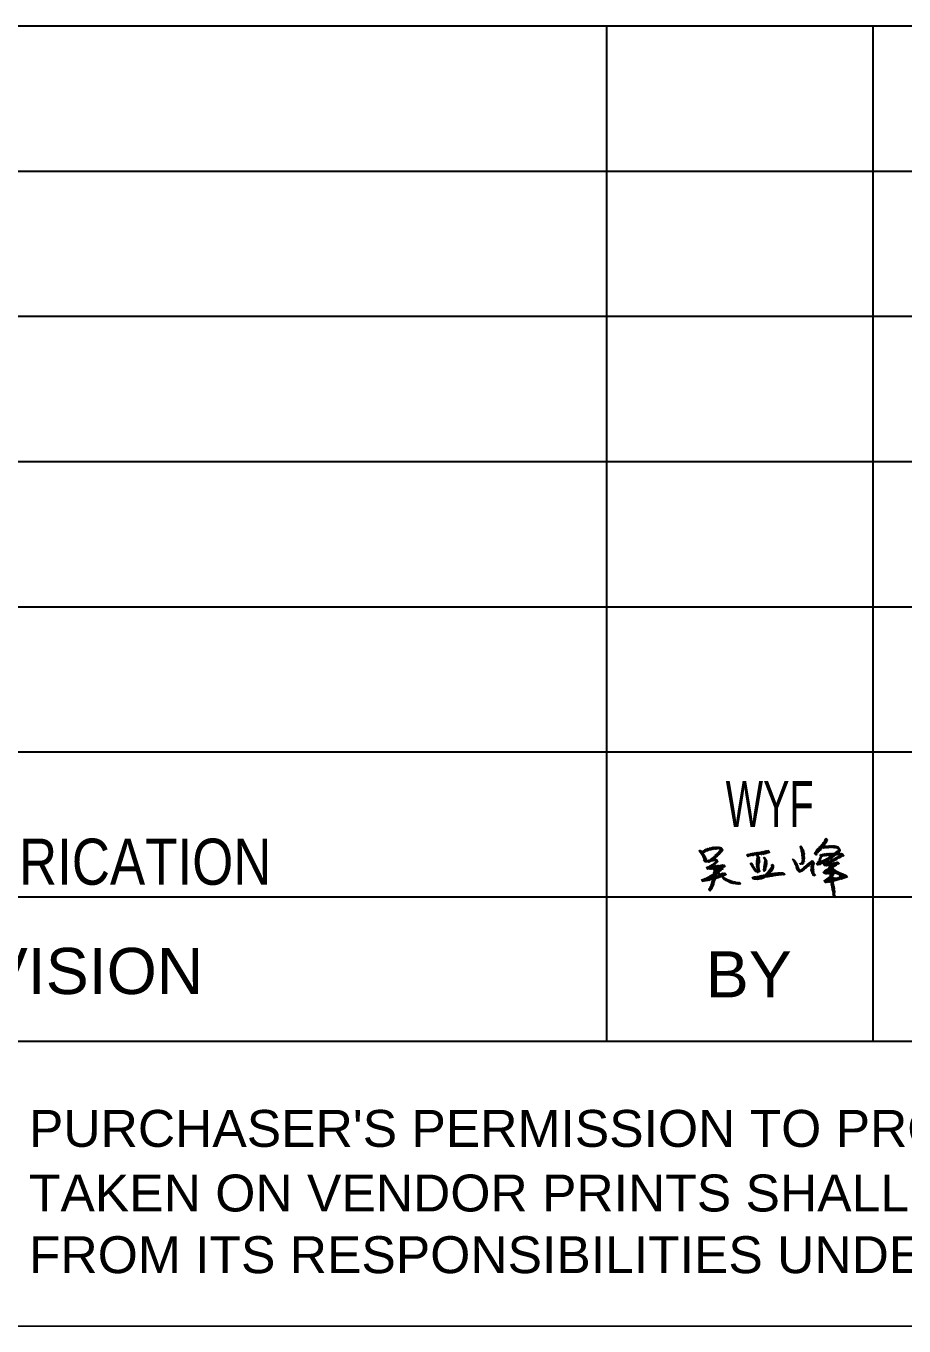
# Model space of a CAD drawing. Header units: millimetres. Extents: x -541 to 54, y -143 to 278.
# Drawn here: x -8.67 to 16.76, y 24.52 to 62.18 of the extents above; entities that cross this region are included whole.
import ezdxf

# ---------------------------------------------------------------- set-up
doc = ezdxf.new("R2010")
doc.units = ezdxf.units.MM
doc.styles.add('Arial', font='ARIAL.TTF', dxfattribs={"height": 0.2})
doc.styles.add('Arial Narrow', font='ARIALN.TTF', dxfattribs={"height": 0.2})

# ---------------------------------------------------------------- blocks, each defined once
blk = doc.blocks.new('Unknown-234527772-4032')
at = {"color": 7, "linetype": 'Continuous'}
for p, q in [((-40.193, 62.185), (38.989, 62.185)), ((8.151, 32.748), (8.151, 62.185)), ((15.86, 32.748), (15.86, 62.185)), ((-40.193, 57.98), (38.989, 57.98)), ((-40.193, 53.774), (38.989, 53.774)), ((-40.193, 49.569), (38.989, 49.569)), ((-40.193, 45.363), (38.989, 45.363)), ((-40.193, 41.157), (38.989, 41.157)), ((-40.193, 36.953), (38.989, 36.953)), ((-40.193, 32.771), (38.965, 32.771)), ((-40.193, 24.525), (38.989, 24.524))]:
    blk.add_line(p, q, dxfattribs=at)
at = {"color": 7, "linetype": 'Continuous', "style": 'Arial'}
for s, height, p in [('REVISION', 1.3371, (-12.459, 34.141)), ('BY', 1.3371, (11.016, 34.044)), ("PURCHASER'S PERMISSION TO PROCEED OR REVIEW", 1.06969, (-8.587, 29.714)), ('TAKEN ON VENDOR PRINTS SHALL NOT RELIEVE VENDOR', 1.06969, (-8.587, 27.842)), ('FROM ITS RESPONSIBILITIES UNDER PURCHASE ORDER.', 1.06969, (-8.587, 26.055))]:
    blk.add_text(s, height=height, dxfattribs=at).set_placement(p)
blk = doc.blocks.new('Unknown-234527772-4034')
at = {"color": 3, "linetype": 'Continuous'}
for p, q in [((13.752, 38.395), (13.793, 38.426)), ((13.752, 38.384), (13.8, 38.42)), ((13.753, 38.408), (13.771, 38.421)), ((13.753, 38.374), (13.811, 38.417)), ((13.774, 38.424), (13.777, 38.426)), ((14.179, 38.224), (14.438, 38.417)), ((14.195, 38.247), (14.434, 38.425)), ((14.202, 38.264), (14.454, 38.451)), ((14.217, 38.286), (14.47, 38.475)), ((14.238, 38.314), (14.486, 38.498)), ((14.284, 38.359), (14.497, 38.518)), ((14.299, 38.382), (14.509, 38.538)), ((14.332, 38.418), (14.353, 38.433)), ((14.356, 38.436), (14.536, 38.569)), ((14.366, 38.454), (14.535, 38.58)), ((14.393, 38.372), (14.451, 38.415)), ((14.402, 38.492), (14.536, 38.593)), ((14.405, 38.37), (14.47, 38.418)), ((14.408, 38.509), (14.547, 38.612)), ((14.419, 38.368), (14.489, 38.421)), ((14.435, 38.369), (14.507, 38.423)), ((14.438, 38.542), (14.444, 38.547)), ((14.451, 38.563), (14.543, 38.632)), ((14.453, 38.553), (14.548, 38.624)), ((14.458, 38.58), (14.54, 38.641)), ((14.463, 38.378), (14.524, 38.424)), ((14.465, 38.597), (14.532, 38.646)), ((14.465, 38.608), (14.515, 38.645)), ((14.478, 38.378), (14.539, 38.424)), ((14.493, 38.378), (14.555, 38.424)), ((14.495, 38.505), (14.498, 38.507)), ((14.499, 38.644), (14.501, 38.646)), ((14.512, 38.54), (14.52, 38.546)), ((14.512, 38.381), (14.57, 38.425)), ((14.525, 38.379), (14.593, 38.43)), ((14.538, 38.378), (14.609, 38.431)), ((14.552, 38.377), (14.624, 38.43)), ((14.569, 38.378), (14.639, 38.43)), ((14.59, 38.382), (14.656, 38.431)), ((14.605, 38.382), (14.673, 38.433)), ((14.62, 38.382), (14.687, 38.432)), ((14.635, 38.382), (14.702, 38.431)), ((14.651, 38.382), (14.717, 38.431)), ((14.668, 38.384), (14.732, 38.431)), ((14.682, 38.383), (14.748, 38.431)), ((14.696, 38.382), (14.763, 38.431)), ((14.71, 38.381), (14.778, 38.431)), ((14.725, 38.38), (14.789, 38.428)), ((14.741, 38.381), (14.8, 38.425)), ((14.757, 38.381), (14.814, 38.424)), ((14.772, 38.381), (14.825, 38.42)), ((14.783, 38.378), (14.832, 38.415)), ((10.823, 38.275), (10.864, 38.305)), ((10.823, 38.286), (10.845, 38.302)), ((10.828, 38.267), (10.877, 38.303)), ((10.834, 38.26), (10.885, 38.298)), ((10.84, 38.253), (10.893, 38.292)), ((10.847, 38.247), (10.901, 38.287)), ((10.857, 38.243), (10.909, 38.281)), ((10.864, 38.226), (10.942, 38.284)), ((10.866, 38.215), (11.026, 38.335)), ((10.866, 38.238), (10.917, 38.276)), ((10.869, 38.206), (11.065, 38.352)), ((10.873, 38.198), (11.083, 38.354)), ((10.878, 38.19), (11.097, 38.354)), ((10.884, 38.183), (11.132, 38.368)), ((10.891, 38.177), (10.954, 38.224)), ((10.898, 38.171), (10.961, 38.218)), ((10.899, 38.16), (10.967, 38.211)), ((10.909, 38.156), (10.97, 38.202)), ((10.91, 38.146), (10.972, 38.192)), ((10.914, 38.137), (10.976, 38.184)), ((10.919, 38.13), (10.985, 38.179)), ((10.923, 38.122), (10.987, 38.169)), ((10.927, 38.113), (10.99, 38.16)), ((10.931, 38.105), (10.996, 38.153)), ((10.935, 38.096), (11.001, 38.145)), ((10.939, 38.088), (11.008, 38.139)), ((10.94, 38.077), (11.014, 38.132)), ((10.945, 38.069), (11.017, 38.123)), ((10.946, 38.287), (10.958, 38.295)), ((10.953, 38.064), (11.015, 38.11)), ((10.955, 38.054), (11.021, 38.103)), ((10.955, 37.997), (11.046, 38.065)), ((10.957, 38.044), (11.028, 38.097)), ((10.96, 37.989), (11.044, 38.052)), ((10.961, 38.036), (11.034, 38.09)), ((10.961, 38.013), (11.044, 38.075)), ((10.965, 38.027), (11.04, 38.083)), ((10.968, 37.984), (11.048, 38.043)), ((10.976, 37.979), (11.054, 38.037)), ((11.011, 38.266), (11.156, 38.375)), ((11.034, 38.341), (11.037, 38.343)), ((11.047, 38.282), (11.178, 38.379)), ((11.078, 37.963), (11.462, 38.25)), ((11.081, 38.296), (11.198, 38.383)), ((11.087, 37.959), (11.443, 38.224)), ((11.101, 37.958), (11.386, 38.17)), ((11.109, 38.305), (11.218, 38.387)), ((11.128, 37.967), (11.362, 38.141)), ((11.13, 38.309), (11.242, 38.393)), ((11.158, 37.978), (11.267, 38.059)), ((11.16, 38.32), (11.259, 38.394)), ((11.163, 38.038), (11.49, 38.282)), ((11.186, 38.328), (11.274, 38.395)), ((11.194, 37.993), (11.271, 38.051)), ((11.203, 38.33), (11.291, 38.395)), ((11.217, 38.329), (11.308, 38.396)), ((11.225, 38.005), (11.287, 38.051)), ((11.241, 38.005), (11.302, 38.051)), ((11.247, 38.34), (11.324, 38.397)), ((11.256, 38.005), (11.317, 38.05)), ((11.257, 38.12), (11.513, 38.31)), ((11.266, 38.343), (11.341, 38.398)), ((11.271, 38.005), (11.327, 38.046)), ((11.281, 38.342), (11.357, 38.399)), ((11.286, 38.005), (11.337, 38.043)), ((11.289, 38.155), (11.516, 38.324)), ((11.295, 38.341), (11.371, 38.398)), ((11.302, 38.005), (11.347, 38.038)), ((11.304, 38.337), (11.385, 38.397)), ((11.319, 38.189), (11.328, 38.196)), ((11.328, 38.343), (11.399, 38.396)), ((11.343, 38.343), (11.414, 38.396)), ((11.355, 38.216), (11.516, 38.335)), ((11.358, 38.343), (11.426, 38.393)), ((11.377, 38.346), (11.436, 38.39)), ((11.386, 38.17), (11.411, 38.189)), ((11.391, 38.344), (11.447, 38.387)), ((11.395, 38.256), (11.515, 38.346)), ((11.404, 38.343), (11.459, 38.384)), ((11.417, 38.341), (11.472, 38.382)), ((11.419, 38.286), (11.422, 38.288)), ((11.429, 38.339), (11.484, 38.38)), ((11.433, 38.296), (11.511, 38.354)), ((11.442, 38.337), (11.492, 38.374)), ((11.448, 38.33), (11.495, 38.365)), ((11.448, 38.319), (11.506, 38.362)), ((11.496, 38.286), (11.498, 38.288)), ((12.204, 38.153), (12.252, 38.189)), ((12.204, 38.165), (12.205, 38.166)), ((12.208, 38.144), (12.272, 38.193)), ((12.214, 38.138), (12.292, 38.196)), ((12.217, 38.175), (12.232, 38.185)), ((12.219, 38.13), (12.317, 38.203)), ((12.231, 38.128), (12.338, 38.208)), ((12.257, 38.136), (12.267, 38.143)), ((12.271, 38.146), (12.36, 38.212)), ((12.29, 38.149), (12.382, 38.218)), ((12.313, 38.155), (12.4, 38.219)), ((12.33, 38.156), (12.415, 38.22)), ((12.346, 38.156), (12.441, 38.227)), ((12.361, 38.156), (12.461, 38.231)), ((12.376, 38.156), (12.478, 38.232)), ((12.393, 38.158), (12.501, 38.238)), ((12.424, 38.169), (12.525, 38.244)), ((12.444, 38.172), (12.54, 38.244)), ((12.456, 38.17), (12.556, 38.244)), ((12.467, 38.167), (12.573, 38.246)), ((12.472, 38.159), (12.597, 38.253)), ((12.477, 38.152), (12.613, 38.253)), ((12.482, 38.144), (12.637, 38.259)), ((12.487, 38.136), (12.659, 38.265)), ((12.49, 37.991), (12.583, 38.06)), ((12.49, 37.979), (12.583, 38.049)), ((12.49, 37.968), (12.584, 38.038)), ((12.491, 38.128), (12.54, 38.165)), ((12.493, 38.004), (12.576, 38.066)), ((12.495, 38.017), (12.576, 38.078)), ((12.496, 38.12), (12.543, 38.155)), ((12.497, 38.03), (12.581, 38.092)), ((12.499, 38.043), (12.582, 38.105)), ((12.5, 38.112), (12.549, 38.149)), ((12.5, 38.055), (12.58, 38.114)), ((12.503, 38.103), (12.556, 38.142)), ((12.506, 38.094), (12.561, 38.135)), ((12.506, 38.07), (12.572, 38.12)), ((12.507, 38.083), (12.565, 38.126)), ((12.577, 38.192), (12.684, 38.272)), ((12.596, 38.195), (12.702, 38.274)), ((12.612, 38.195), (12.706, 38.265)), ((12.614, 38.185), (12.633, 38.199)), ((12.621, 38.179), (12.629, 38.185)), ((12.636, 38.202), (12.738, 38.278)), ((12.652, 38.202), (12.764, 38.286)), ((12.656, 38.194), (12.781, 38.287)), ((12.664, 38.189), (12.796, 38.287)), ((12.678, 38.188), (12.818, 38.292)), ((12.685, 38.079), (12.716, 38.102)), ((12.69, 38.071), (12.73, 38.101)), ((12.695, 38.064), (12.739, 38.097)), ((12.696, 38.189), (12.839, 38.296)), ((12.699, 38.055), (12.746, 38.09)), ((12.706, 38.049), (12.752, 38.083)), ((12.712, 38.042), (12.755, 38.074)), ((12.716, 38.034), (12.761, 38.067)), ((12.721, 38.026), (12.767, 38.06)), ((12.724, 38.017), (12.774, 38.054)), ((12.726, 38.007), (12.78, 38.047)), ((12.728, 37.997), (12.785, 38.039)), ((12.732, 38.205), (12.851, 38.294)), ((12.751, 38.208), (12.861, 38.289)), ((12.78, 38.218), (12.786, 38.222)), ((12.793, 38.227), (12.868, 38.284)), ((12.811, 38.229), (12.873, 38.275)), ((12.836, 38.237), (12.868, 38.261)), ((13.528, 38.035), (13.547, 38.049)), ((13.531, 38.026), (13.557, 38.045)), ((13.533, 38.016), (13.567, 38.041)), ((13.538, 38.008), (13.576, 38.037)), ((13.76, 38.367), (13.814, 38.407)), ((13.76, 38.356), (13.816, 38.397)), ((13.76, 38.345), (13.818, 38.388)), ((13.76, 38.333), (13.822, 38.379)), ((13.767, 38.327), (13.826, 38.371)), ((13.769, 38.317), (13.831, 38.363)), ((13.775, 38.31), (13.836, 38.355)), ((13.777, 38.3), (13.842, 38.349)), ((13.778, 38.29), (13.847, 38.341)), ((13.78, 38.28), (13.853, 38.334)), ((13.781, 38.269), (13.855, 38.324)), ((13.783, 38.259), (13.856, 38.314)), ((13.784, 38.249), (13.862, 38.307)), ((13.786, 38.239), (13.867, 38.299)), ((13.786, 38.227), (13.869, 38.289)), ((13.788, 38.217), (13.869, 38.278)), ((13.793, 38.209), (13.869, 38.266)), ((13.798, 38.202), (13.871, 38.256)), ((13.798, 38.191), (13.876, 38.248)), ((13.798, 38.179), (13.88, 38.24)), ((13.798, 38.168), (13.884, 38.232)), ((13.798, 38.156), (13.884, 38.221)), ((13.798, 38.145), (13.881, 38.207)), ((13.798, 38.134), (13.876, 38.192)), ((13.802, 38.125), (13.877, 38.181)), ((13.804, 38.093), (13.88, 38.149)), ((13.805, 38.104), (13.878, 38.159)), ((13.805, 38.082), (13.881, 38.139)), ((13.807, 38.117), (13.877, 38.17)), ((13.807, 38.072), (13.883, 38.129)), ((13.809, 38.062), (13.89, 38.122)), ((13.811, 38.052), (13.887, 38.109)), ((13.813, 38.042), (13.883, 38.095)), ((13.813, 37.997), (13.877, 38.044)), ((13.814, 38.031), (13.888, 38.087)), ((13.814, 38.021), (13.888, 38.075)), ((13.814, 38.009), (13.878, 38.057)), ((14.17, 38.206), (14.378, 38.361)), ((14.17, 38.194), (14.355, 38.332)), ((14.174, 38.186), (14.309, 38.286)), ((14.181, 38.18), (14.283, 38.256)), ((14.188, 38.174), (14.245, 38.216)), ((14.202, 38.173), (14.243, 38.203)), ((14.222, 38.176), (14.237, 38.188)), ((14.243, 38.192), (14.246, 38.194)), ((14.258, 38.226), (14.26, 38.227)), ((14.304, 38.021), (14.35, 38.055)), ((14.305, 38.01), (14.345, 38.04)), ((14.312, 38.289), (14.323, 38.297)), ((14.312, 38.05), (14.358, 38.084)), ((14.312, 38.038), (14.354, 38.069)), ((14.316, 38.064), (14.369, 38.104)), ((14.329, 38.142), (14.386, 38.185)), ((14.329, 38.154), (14.365, 38.18)), ((14.331, 38.086), (14.486, 38.202)), ((14.331, 37.916), (14.53, 38.064)), ((14.332, 38.133), (14.406, 38.188)), ((14.334, 38.123), (14.425, 38.191)), ((14.335, 37.907), (14.631, 38.128)), ((14.338, 38.115), (14.445, 38.194)), ((14.34, 38.105), (14.466, 38.198)), ((14.363, 38.087), (14.365, 38.089)), ((14.369, 37.921), (14.921, 38.333)), ((14.396, 37.93), (14.921, 38.321)), ((14.424, 38.144), (14.505, 38.205)), ((14.429, 37.943), (14.92, 38.309)), ((14.446, 38.149), (14.522, 38.207)), ((14.46, 38.148), (14.545, 38.212)), ((14.469, 38.03), (14.481, 38.039)), ((14.473, 37.862), (14.724, 38.049)), ((14.475, 38.148), (14.557, 38.21)), ((14.484, 37.859), (14.745, 38.054)), ((14.492, 38.15), (14.567, 38.206)), ((14.494, 37.98), (14.906, 38.287)), ((14.496, 37.857), (14.844, 38.115)), ((14.503, 37.976), (14.894, 38.267)), ((14.512, 37.857), (14.896, 38.143)), ((14.517, 38.157), (14.593, 38.214)), ((14.53, 38.155), (14.612, 38.216)), ((14.547, 38.156), (14.626, 38.216)), ((14.563, 38.157), (14.64, 38.214)), ((14.58, 38.158), (14.65, 38.21)), ((14.597, 38.159), (14.673, 38.216)), ((14.605, 38.04), (14.612, 38.045)), ((14.613, 38.16), (14.688, 38.216)), ((14.624, 38.054), (14.674, 38.091)), ((14.63, 38.161), (14.704, 38.216)), ((14.639, 38.134), (14.648, 38.14)), ((14.646, 38.162), (14.719, 38.216)), ((14.665, 38.017), (14.695, 38.039)), ((14.668, 38.167), (14.742, 38.222)), ((14.673, 38.159), (14.776, 38.236)), ((14.674, 38.092), (14.865, 38.234)), ((14.702, 37.987), (14.991, 38.203)), ((14.715, 38.111), (14.717, 38.112)), ((14.735, 38), (15.001, 38.199)), ((14.752, 38.059), (14.793, 38.089)), ((14.788, 38.245), (14.83, 38.276)), ((14.795, 38.375), (14.842, 38.411)), ((14.795, 38.17), (14.871, 38.227)), ((14.805, 38.371), (14.853, 38.407)), ((14.808, 38.044), (14.82, 38.052)), ((14.81, 38.17), (14.881, 38.223)), ((14.814, 38.367), (14.861, 38.402)), ((14.822, 38.054), (15.007, 38.192)), ((14.823, 38.362), (14.877, 38.402)), ((14.826, 38.17), (14.894, 38.221)), ((14.831, 38.357), (14.882, 38.395)), ((14.839, 38.351), (14.884, 38.385)), ((14.841, 38.17), (14.907, 38.22)), ((14.847, 38.346), (14.892, 38.38)), ((14.851, 38.292), (14.92, 38.343)), ((14.852, 38.338), (14.899, 38.373)), ((14.856, 38.329), (14.904, 38.366)), ((14.856, 38.17), (14.92, 38.218)), ((14.856, 38.068), (14.861, 38.072)), ((14.858, 38.32), (14.911, 38.359)), ((14.858, 38.308), (14.916, 38.352)), ((14.867, 38.167), (14.933, 38.216)), ((14.868, 38.077), (15.012, 38.184)), ((14.879, 38.164), (14.946, 38.215)), ((14.897, 38.167), (14.957, 38.211)), ((14.909, 38.096), (15.019, 38.178)), ((14.911, 38.154), (14.915, 38.157)), ((14.912, 38.166), (14.968, 38.208)), ((14.917, 38.159), (14.98, 38.206)), ((14.977, 38.135), (15.028, 38.173)), ((14.993, 38.135), (15.028, 38.162)), ((10.984, 37.973), (11.06, 38.029)), ((10.997, 37.971), (11.059, 38.018)), ((11.01, 37.97), (11.057, 38.004)), ((11.026, 37.97), (11.059, 37.995)), ((11.035, 37.795), (11.069, 37.82)), ((11.035, 37.783), (11.073, 37.812)), ((11.04, 37.776), (11.074, 37.801)), ((11.047, 37.769), (11.075, 37.79)), ((11.05, 37.977), (11.06, 37.984)), ((11.055, 37.764), (11.075, 37.779)), ((11.059, 37.995), (11.062, 37.997)), ((11.06, 37.984), (11.104, 38.017)), ((11.062, 37.974), (11.126, 38.022)), ((11.069, 37.763), (11.076, 37.768)), ((11.07, 37.968), (11.151, 38.029)), ((11.073, 37.812), (11.099, 37.831)), ((11.074, 37.801), (11.144, 37.853)), ((11.075, 37.779), (11.38, 38.006)), ((11.075, 37.79), (11.198, 37.882)), ((11.076, 37.768), (11.38, 37.994)), ((11.089, 37.767), (11.348, 37.959)), ((11.096, 37.499), (11.585, 37.863)), ((11.097, 37.488), (11.521, 37.804)), ((11.098, 37.477), (11.523, 37.794)), ((11.099, 37.466), (11.502, 37.767)), ((11.099, 37.455), (11.464, 37.727)), ((11.104, 37.766), (11.31, 37.92)), ((11.116, 37.764), (11.195, 37.823)), ((11.128, 37.762), (11.197, 37.813)), ((11.141, 37.76), (11.22, 37.819)), ((11.154, 37.758), (11.244, 37.825)), ((11.167, 37.756), (11.272, 37.835)), ((11.18, 37.754), (11.305, 37.848)), ((11.197, 37.756), (11.328, 37.853)), ((11.22, 37.762), (11.343, 37.854)), ((11.243, 37.642), (11.559, 37.878)), ((11.243, 37.63), (11.571, 37.875)), ((11.244, 37.859), (11.263, 37.874)), ((11.244, 37.62), (11.579, 37.87)), ((11.246, 37.656), (11.543, 37.877)), ((11.249, 37.772), (11.367, 37.86)), ((11.252, 37.672), (11.53, 37.879)), ((11.254, 37.924), (11.264, 37.931)), ((11.254, 37.696), (11.507, 37.884)), ((11.256, 37.686), (11.519, 37.882)), ((11.261, 37.712), (11.484, 37.878)), ((11.261, 37.724), (11.462, 37.874)), ((11.263, 37.737), (11.44, 37.868)), ((11.266, 37.75), (11.418, 37.864)), ((11.268, 37.877), (11.274, 37.882)), ((11.271, 37.936), (11.287, 37.948)), ((11.279, 37.885), (11.293, 37.896)), ((11.279, 37.783), (11.388, 37.864)), ((11.287, 37.777), (11.403, 37.864)), ((11.291, 37.951), (11.374, 38.013)), ((11.307, 37.975), (11.369, 38.021)), ((11.316, 38.004), (11.357, 38.035)), ((11.322, 37.997), (11.363, 38.028)), ((11.343, 37.945), (11.344, 37.945)), ((11.36, 37.638), (11.41, 37.675)), ((11.502, 37.767), (11.52, 37.78)), ((11.536, 37.815), (11.579, 37.847)), ((11.585, 37.852), (11.59, 37.855)), ((12.308, 37.912), (12.339, 37.935)), ((12.308, 37.901), (12.353, 37.934)), ((12.311, 37.891), (12.365, 37.932)), ((12.316, 37.884), (12.374, 37.927)), ((12.321, 37.876), (12.383, 37.922)), ((12.322, 37.934), (12.323, 37.934)), ((12.326, 37.868), (12.386, 37.913)), ((12.33, 37.86), (12.387, 37.902)), ((12.334, 37.851), (12.387, 37.891)), ((12.338, 37.843), (12.392, 37.883)), ((12.343, 37.835), (12.394, 37.874)), ((12.348, 37.827), (12.402, 37.868)), ((12.353, 37.82), (12.409, 37.862)), ((12.358, 37.812), (12.415, 37.855)), ((12.362, 37.804), (12.421, 37.848)), ((12.369, 37.797), (12.424, 37.839)), ((12.376, 37.791), (12.425, 37.828)), ((12.384, 37.786), (12.432, 37.822)), ((12.387, 37.777), (12.438, 37.815)), ((12.389, 37.767), (12.444, 37.808)), ((12.393, 37.759), (12.45, 37.801)), ((12.398, 37.751), (12.455, 37.793)), ((12.403, 37.744), (12.458, 37.785)), ((12.409, 37.736), (12.462, 37.776)), ((12.414, 37.729), (12.466, 37.767)), ((12.419, 37.721), (12.47, 37.759)), ((12.425, 37.714), (12.473, 37.75)), ((12.43, 37.707), (12.476, 37.741)), ((12.439, 37.702), (12.478, 37.731)), ((12.443, 37.693), (12.481, 37.722)), ((12.45, 37.687), (12.489, 37.716)), ((12.46, 37.684), (12.496, 37.71)), ((12.473, 37.681), (12.569, 37.753)), ((12.481, 37.904), (12.583, 37.98)), ((12.482, 37.916), (12.583, 37.991)), ((12.483, 37.677), (12.571, 37.743)), ((12.485, 37.896), (12.583, 37.968)), ((12.488, 37.932), (12.591, 38.009)), ((12.488, 37.886), (12.583, 37.957)), ((12.488, 37.853), (12.567, 37.911)), ((12.488, 37.83), (12.565, 37.887)), ((12.489, 37.956), (12.584, 38.027)), ((12.489, 37.944), (12.585, 38.016)), ((12.489, 37.819), (12.567, 37.877)), ((12.49, 37.876), (12.573, 37.938)), ((12.49, 37.865), (12.571, 37.926)), ((12.491, 37.673), (12.574, 37.734)), ((12.493, 37.811), (12.572, 37.869)), ((12.494, 37.845), (12.564, 37.897)), ((12.495, 37.801), (12.564, 37.852)), ((12.497, 37.791), (12.564, 37.84)), ((12.502, 37.783), (12.564, 37.829)), ((12.502, 37.772), (12.568, 37.821)), ((12.502, 37.76), (12.567, 37.808)), ((12.502, 37.749), (12.568, 37.798)), ((12.502, 37.669), (12.579, 37.726)), ((12.505, 37.74), (12.57, 37.788)), ((12.509, 37.72), (12.568, 37.764)), ((12.509, 37.663), (12.52, 37.671)), ((12.51, 37.732), (12.574, 37.78)), ((12.52, 37.671), (12.59, 37.723)), ((12.546, 37.679), (12.598, 37.718)), ((12.562, 37.68), (12.586, 37.697)), ((12.597, 37.478), (12.95, 37.741)), ((12.604, 37.479), (12.944, 37.732)), ((12.611, 37.479), (12.936, 37.721)), ((12.618, 37.48), (12.927, 37.71)), ((12.626, 37.481), (12.918, 37.699)), ((12.633, 37.482), (12.902, 37.683)), ((12.652, 37.492), (12.903, 37.679)), ((12.659, 37.493), (12.891, 37.665)), ((12.683, 37.725), (12.767, 37.786)), ((12.686, 37.738), (12.767, 37.798)), ((12.686, 37.715), (12.767, 37.775)), ((12.693, 37.709), (12.694, 37.71)), ((12.694, 37.71), (12.758, 37.757)), ((12.695, 37.79), (12.785, 37.857)), ((12.699, 37.782), (12.783, 37.844)), ((12.7, 37.76), (12.77, 37.812)), ((12.701, 37.829), (12.788, 37.893)), ((12.701, 37.817), (12.788, 37.882)), ((12.701, 37.806), (12.787, 37.87)), ((12.702, 37.772), (12.78, 37.831)), ((12.702, 37.704), (12.705, 37.707)), ((12.703, 37.842), (12.795, 37.911)), ((12.705, 37.855), (12.795, 37.922)), ((12.705, 37.707), (12.714, 37.714)), ((12.707, 37.867), (12.795, 37.933)), ((12.709, 37.88), (12.795, 37.945)), ((12.711, 37.893), (12.795, 37.956)), ((12.713, 37.906), (12.795, 37.967)), ((12.714, 37.714), (12.752, 37.741)), ((12.715, 37.919), (12.716, 37.92)), ((12.72, 37.957), (12.795, 38.013)), ((12.72, 37.945), (12.795, 38.002)), ((12.72, 37.934), (12.795, 37.99)), ((12.72, 37.922), (12.795, 37.979)), ((12.724, 37.982), (12.789, 38.031)), ((12.727, 37.974), (12.792, 38.022)), ((12.769, 37.611), (12.955, 37.75)), ((12.779, 37.623), (12.96, 37.757)), ((12.787, 37.633), (12.964, 37.765)), ((12.817, 37.66), (12.968, 37.772)), ((12.823, 37.669), (12.972, 37.78)), ((12.829, 37.678), (12.976, 37.787)), ((12.835, 37.687), (12.978, 37.793)), ((12.841, 37.696), (12.979, 37.799)), ((12.862, 37.715), (12.982, 37.805)), ((12.866, 37.728), (12.989, 37.82)), ((12.866, 37.732), (12.869, 37.735)), ((12.867, 37.724), (12.989, 37.815)), ((12.882, 37.744), (12.989, 37.824)), ((12.886, 37.751), (12.989, 37.829)), ((12.887, 37.757), (12.989, 37.833)), ((12.895, 37.767), (12.989, 37.838)), ((12.904, 37.779), (12.989, 37.842)), ((12.91, 37.788), (12.989, 37.847)), ((12.915, 37.796), (12.989, 37.851)), ((12.919, 37.803), (12.989, 37.856)), ((12.921, 37.845), (12.977, 37.886)), ((12.921, 37.841), (12.98, 37.885)), ((12.921, 37.836), (12.983, 37.883)), ((12.922, 37.855), (12.97, 37.89)), ((12.922, 37.85), (12.973, 37.888)), ((12.923, 37.86), (12.966, 37.892)), ((12.923, 37.833), (12.987, 37.881)), ((12.924, 37.865), (12.963, 37.894)), ((12.924, 37.811), (12.989, 37.86)), ((12.925, 37.87), (12.956, 37.893)), ((12.925, 37.83), (12.99, 37.879)), ((12.926, 37.876), (12.941, 37.887)), ((12.926, 37.827), (12.993, 37.877)), ((12.926, 37.817), (12.989, 37.865)), ((12.927, 37.823), (12.995, 37.873)), ((13.545, 38.002), (13.585, 38.032)), ((13.552, 37.996), (13.594, 38.027)), ((13.562, 37.992), (13.601, 38.021)), ((13.564, 37.982), (13.608, 38.015)), ((13.566, 37.972), (13.615, 38.008)), ((13.57, 37.964), (13.619, 38)), ((13.575, 37.956), (13.623, 37.992)), ((13.579, 37.936), (13.636, 37.978)), ((13.58, 37.949), (13.63, 37.986)), ((13.581, 37.927), (13.642, 37.972)), ((13.586, 37.919), (13.648, 37.965)), ((13.59, 37.911), (13.653, 37.957)), ((13.596, 37.903), (13.657, 37.949)), ((13.598, 37.893), (13.66, 37.939)), ((13.6, 37.884), (13.662, 37.93)), ((13.607, 37.877), (13.611, 37.881)), ((13.611, 37.881), (13.613, 37.882)), ((13.613, 37.882), (13.663, 37.919)), ((13.615, 37.872), (13.632, 37.885)), ((13.617, 37.862), (13.634, 37.875)), ((13.618, 37.851), (13.659, 37.882)), ((13.621, 37.842), (13.683, 37.889)), ((13.626, 37.834), (13.69, 37.882)), ((13.631, 37.827), (13.695, 37.875)), ((13.632, 37.885), (13.633, 37.885)), ((13.633, 37.885), (13.671, 37.914)), ((13.633, 37.817), (13.696, 37.864)), ((13.634, 37.875), (13.653, 37.889)), ((13.635, 37.807), (13.697, 37.853)), ((13.637, 37.797), (13.703, 37.847)), ((13.639, 37.787), (13.707, 37.838)), ((13.641, 37.778), (13.711, 37.829)), ((13.644, 37.768), (13.714, 37.82)), ((13.648, 37.76), (13.717, 37.811)), ((13.649, 37.749), (13.72, 37.802)), ((13.651, 37.739), (13.724, 37.794)), ((13.653, 37.889), (13.678, 37.907)), ((13.653, 37.889), (13.653, 37.889)), ((13.656, 37.732), (13.728, 37.785)), ((13.659, 37.882), (13.673, 37.893)), ((13.661, 37.724), (13.73, 37.776)), ((13.667, 37.717), (13.732, 37.765)), ((13.673, 37.893), (13.674, 37.893)), ((13.673, 37.71), (13.732, 37.754)), ((13.674, 37.893), (13.68, 37.898)), ((13.679, 37.704), (13.733, 37.743)), ((13.686, 37.697), (13.74, 37.738)), ((13.694, 37.691), (13.747, 37.731)), ((13.702, 37.686), (13.761, 37.73)), ((13.71, 37.681), (13.801, 37.748)), ((13.721, 37.678), (13.875, 37.792)), ((13.734, 37.676), (13.882, 37.786)), ((13.735, 37.916), (13.741, 37.92)), ((13.738, 37.907), (13.756, 37.92)), ((13.748, 37.902), (13.786, 37.931)), ((13.756, 37.681), (13.889, 37.78)), ((13.762, 37.902), (13.869, 37.981)), ((13.778, 37.902), (13.861, 37.965)), ((13.794, 37.698), (13.812, 37.711)), ((13.797, 37.905), (13.864, 37.955)), ((13.799, 37.952), (13.882, 38.014)), ((13.801, 37.942), (13.883, 38.003)), ((13.808, 37.97), (13.88, 38.024)), ((13.813, 37.985), (13.878, 38.034)), ((13.817, 37.715), (13.877, 37.76)), ((13.819, 37.762), (13.868, 37.798)), ((13.821, 37.911), (13.84, 37.926)), ((13.831, 37.782), (13.832, 37.783)), ((13.85, 37.796), (13.86, 37.804)), ((13.86, 37.804), (13.874, 37.814)), ((13.868, 37.798), (14.13, 37.994)), ((13.875, 37.815), (14.12, 37.998)), ((13.875, 37.792), (14.141, 37.991)), ((13.882, 37.786), (14.149, 37.986)), ((13.889, 37.78), (14.021, 37.878)), ((13.907, 37.782), (13.948, 37.813)), ((13.934, 37.87), (13.957, 37.888)), ((13.959, 37.889), (14.104, 37.997)), ((14.011, 37.859), (14.02, 37.866)), ((14.06, 37.907), (14.062, 37.909)), ((14.063, 37.727), (14.148, 37.791)), ((14.063, 37.716), (14.148, 37.779)), ((14.063, 37.705), (14.154, 37.772)), ((14.064, 37.694), (14.155, 37.762)), ((14.068, 37.765), (14.148, 37.825)), ((14.068, 37.754), (14.148, 37.814)), ((14.068, 37.742), (14.148, 37.802)), ((14.069, 37.778), (14.071, 37.779)), ((14.069, 37.686), (14.153, 37.749)), ((14.072, 37.86), (14.163, 37.927)), ((14.072, 37.848), (14.158, 37.912)), ((14.072, 37.837), (14.157, 37.9)), ((14.072, 37.826), (14.149, 37.883)), ((14.072, 37.814), (14.149, 37.871)), ((14.072, 37.803), (14.15, 37.86)), ((14.072, 37.791), (14.147, 37.847)), ((14.072, 37.78), (14.141, 37.831)), ((14.074, 37.679), (14.15, 37.735)), ((14.08, 37.672), (14.149, 37.723)), ((14.082, 37.992), (14.09, 37.998)), ((14.082, 37.924), (14.156, 37.979)), ((14.082, 37.878), (14.166, 37.941)), ((14.084, 37.891), (14.166, 37.952)), ((14.085, 37.915), (14.16, 37.97)), ((14.086, 37.665), (14.153, 37.715)), ((14.086, 37.654), (14.153, 37.704)), ((14.086, 37.642), (14.149, 37.689)), ((14.088, 37.632), (14.153, 37.68)), ((14.089, 37.906), (14.163, 37.961)), ((14.092, 37.624), (14.153, 37.669)), ((14.22, 37.901), (14.308, 37.967)), ((14.222, 37.892), (14.312, 37.959)), ((14.231, 37.887), (14.316, 37.95)), ((14.239, 37.881), (14.32, 37.942)), ((14.249, 37.934), (14.312, 37.981)), ((14.253, 37.88), (14.324, 37.933)), ((14.254, 37.949), (14.325, 38.002)), ((14.271, 37.882), (14.327, 37.924)), ((14.28, 37.981), (14.337, 38.023)), ((14.292, 37.887), (14.331, 37.916)), ((14.312, 37.959), (14.317, 37.962)), ((14.316, 37.95), (14.346, 37.972)), ((14.32, 37.942), (14.394, 37.997)), ((14.323, 37.967), (14.327, 37.97)), ((14.324, 37.933), (14.437, 38.017)), ((14.327, 37.924), (14.468, 38.029)), ((14.331, 37.905), (14.335, 37.907)), ((14.421, 37.892), (14.476, 37.933)), ((14.424, 37.883), (14.503, 37.941)), ((14.425, 37.667), (14.433, 37.673)), ((14.425, 37.655), (14.44, 37.667)), ((14.429, 37.875), (14.528, 37.949)), ((14.432, 37.911), (14.434, 37.913)), ((14.436, 37.869), (14.595, 37.987)), ((14.436, 37.675), (14.578, 37.781)), ((14.436, 37.675), (14.436, 37.675)), ((14.44, 37.667), (14.836, 37.962)), ((14.444, 37.658), (14.853, 37.963)), ((14.445, 37.864), (14.61, 37.987)), ((14.447, 37.649), (14.865, 37.961)), ((14.451, 37.641), (14.874, 37.956)), ((14.455, 37.632), (14.883, 37.951)), ((14.459, 37.863), (14.663, 38.015)), ((14.46, 37.704), (14.492, 37.728)), ((14.464, 37.628), (14.709, 37.81)), ((14.48, 37.628), (14.713, 37.802)), ((14.493, 37.627), (14.721, 37.796)), ((14.496, 37.731), (14.513, 37.744)), ((14.505, 37.624), (14.726, 37.789)), ((14.517, 37.622), (14.731, 37.781)), ((14.517, 37.747), (14.527, 37.754)), ((14.527, 37.857), (14.66, 37.956)), ((14.533, 37.622), (14.735, 37.772)), ((14.551, 37.624), (14.736, 37.762)), ((14.552, 37.864), (14.64, 37.93)), ((14.565, 38.01), (14.586, 38.026)), ((14.568, 37.864), (14.648, 37.924)), ((14.57, 37.627), (14.744, 37.757)), ((14.58, 37.862), (14.661, 37.922)), ((14.581, 37.84), (14.712, 37.937)), ((14.581, 37.852), (14.684, 37.928)), ((14.584, 37.785), (14.81, 37.954)), ((14.585, 37.832), (14.731, 37.94)), ((14.587, 37.822), (14.755, 37.947)), ((14.588, 37.799), (14.79, 37.95)), ((14.588, 37.629), (14.75, 37.75)), ((14.589, 37.812), (14.767, 37.945)), ((14.606, 37.631), (14.755, 37.742)), ((14.611, 37.612), (14.774, 37.733)), ((14.611, 37.544), (14.823, 37.701)), ((14.612, 37.601), (14.781, 37.727)), ((14.613, 37.625), (14.764, 37.738)), ((14.616, 37.593), (14.793, 37.725)), ((14.621, 37.585), (14.797, 37.717)), ((14.621, 37.574), (14.806, 37.711)), ((14.621, 37.562), (14.814, 37.706)), ((14.743, 37.835), (14.753, 37.843)), ((14.754, 37.639), (14.832, 37.697)), ((14.767, 37.637), (14.842, 37.693)), ((14.769, 37.855), (14.81, 37.885)), ((14.779, 38.022), (14.79, 38.03)), ((14.779, 37.634), (14.852, 37.689)), ((14.79, 37.631), (14.863, 37.686)), ((14.801, 37.628), (14.871, 37.68)), ((14.813, 37.625), (14.875, 37.672)), ((14.823, 37.622), (14.887, 37.669)), ((14.83, 37.9), (14.89, 37.945)), ((14.833, 37.618), (14.896, 37.665)), ((14.842, 37.613), (14.905, 37.66)), ((14.854, 37.907), (14.892, 37.935)), ((14.877, 37.913), (14.879, 37.914)), ((10.894, 37.439), (10.915, 37.455)), ((10.897, 37.43), (10.937, 37.46)), ((10.9, 37.42), (10.964, 37.469)), ((10.904, 37.412), (11, 37.484)), ((10.911, 37.406), (11.039, 37.501)), ((10.929, 37.408), (11.083, 37.523)), ((10.949, 37.412), (11.095, 37.52)), ((10.969, 37.415), (11.095, 37.509)), ((10.99, 37.419), (11.096, 37.499)), ((11.004, 37.419), (11.097, 37.488)), ((11.021, 37.42), (11.098, 37.477)), ((11.043, 37.424), (11.099, 37.466)), ((11.06, 37.426), (11.099, 37.455)), ((11.08, 37.429), (11.1, 37.445)), ((11.095, 37.509), (11.223, 37.604)), ((11.095, 37.52), (11.163, 37.571)), ((11.1, 37.445), (11.352, 37.632)), ((11.103, 37.435), (11.334, 37.607)), ((11.123, 37.439), (11.324, 37.588)), ((11.13, 37.205), (11.242, 37.288)), ((11.141, 37.225), (11.251, 37.306)), ((11.144, 37.238), (11.259, 37.323)), ((11.156, 37.452), (11.32, 37.574)), ((11.16, 37.261), (11.259, 37.335)), ((11.165, 37.288), (11.262, 37.36)), ((11.165, 37.277), (11.26, 37.347)), ((11.175, 37.455), (11.327, 37.568)), ((11.175, 37.307), (11.265, 37.373)), ((11.178, 37.321), (11.268, 37.387)), ((11.179, 37.332), (11.275, 37.404)), ((11.185, 37.348), (11.282, 37.42)), ((11.188, 37.362), (11.291, 37.439)), ((11.192, 37.377), (11.29, 37.45)), ((11.194, 37.389), (11.303, 37.47)), ((11.196, 37.459), (11.335, 37.563)), ((11.199, 37.404), (11.513, 37.639)), ((11.205, 37.42), (11.491, 37.633)), ((11.208, 37.433), (11.468, 37.628)), ((11.21, 37.458), (11.355, 37.566)), ((11.214, 37.45), (11.371, 37.567)), ((11.342, 37.499), (11.532, 37.641)), ((11.372, 37.51), (11.552, 37.644)), ((11.372, 37.59), (11.387, 37.602)), ((11.383, 37.587), (11.422, 37.616)), ((11.389, 37.512), (11.566, 37.643)), ((11.391, 37.581), (11.445, 37.622)), ((11.393, 37.606), (11.399, 37.61)), ((11.427, 37.528), (11.585, 37.647)), ((11.447, 37.532), (11.593, 37.641)), ((11.469, 37.537), (11.603, 37.637)), ((11.477, 37.531), (11.61, 37.631)), ((11.481, 37.523), (11.528, 37.558)), ((11.487, 37.516), (11.53, 37.549)), ((11.493, 37.635), (11.494, 37.636)), ((11.494, 37.511), (11.539, 37.543)), ((11.503, 37.505), (11.545, 37.537)), ((11.505, 37.495), (11.549, 37.529)), ((11.508, 37.486), (11.555, 37.522)), ((11.514, 37.48), (11.564, 37.517)), ((11.523, 37.475), (11.572, 37.512)), ((11.529, 37.468), (11.581, 37.507)), ((11.534, 37.461), (11.589, 37.501)), ((11.543, 37.455), (11.598, 37.497)), ((11.545, 37.571), (11.617, 37.625)), ((11.552, 37.451), (11.607, 37.492)), ((11.56, 37.445), (11.616, 37.487)), ((11.568, 37.44), (11.625, 37.483)), ((11.576, 37.583), (11.621, 37.616)), ((11.576, 37.435), (11.634, 37.478)), ((11.585, 37.43), (11.643, 37.473)), ((11.595, 37.426), (11.653, 37.469)), ((11.606, 37.423), (11.66, 37.463)), ((11.613, 37.417), (11.668, 37.458)), ((11.624, 37.414), (11.679, 37.454)), ((11.638, 37.412), (11.689, 37.451)), ((11.646, 37.407), (11.698, 37.446)), ((11.652, 37.4), (11.709, 37.443)), ((11.659, 37.394), (11.718, 37.438)), ((11.667, 37.389), (11.732, 37.437)), ((11.68, 37.387), (11.741, 37.432)), ((11.689, 37.382), (11.749, 37.427)), ((11.698, 37.377), (11.759, 37.423)), ((11.707, 37.373), (11.768, 37.419)), ((11.716, 37.368), (11.778, 37.414)), ((11.726, 37.364), (11.793, 37.414)), ((11.736, 37.36), (11.803, 37.41)), ((11.746, 37.356), (11.812, 37.406)), ((11.762, 37.357), (11.823, 37.402)), ((11.774, 37.354), (11.833, 37.398)), ((11.784, 37.351), (11.844, 37.395)), ((11.796, 37.348), (11.854, 37.392)), ((11.807, 37.345), (11.867, 37.389)), ((11.82, 37.343), (11.83, 37.351)), ((11.83, 37.351), (11.88, 37.388)), ((11.833, 37.342), (11.855, 37.358)), ((11.848, 37.341), (11.88, 37.365)), ((11.855, 37.358), (11.895, 37.388)), ((11.863, 37.341), (11.905, 37.372)), ((11.873, 37.337), (11.93, 37.38)), ((11.88, 37.365), (11.908, 37.386)), ((11.882, 37.332), (11.943, 37.378)), ((11.894, 37.33), (11.956, 37.376)), ((11.905, 37.372), (11.919, 37.383)), ((11.908, 37.329), (11.97, 37.375)), ((11.925, 37.33), (11.987, 37.376)), ((11.93, 37.38), (11.93, 37.38)), ((11.938, 37.328), (11.994, 37.37)), ((11.953, 37.328), (12.009, 37.37)), ((11.968, 37.328), (12.021, 37.368)), ((11.983, 37.328), (12.032, 37.365)), ((11.999, 37.328), (12.034, 37.355)), ((12.364, 37.497), (12.407, 37.529)), ((12.364, 37.502), (12.399, 37.528)), ((12.365, 37.494), (12.413, 37.529)), ((12.365, 37.507), (12.369, 37.51)), ((12.367, 37.49), (12.419, 37.529)), ((12.369, 37.487), (12.425, 37.529)), ((12.371, 37.484), (12.44, 37.536)), ((12.374, 37.482), (12.446, 37.536)), ((12.377, 37.48), (12.452, 37.536)), ((12.378, 37.517), (12.388, 37.524)), ((12.38, 37.478), (12.458, 37.536)), ((12.384, 37.476), (12.464, 37.536)), ((12.39, 37.476), (12.47, 37.536)), ((12.395, 37.476), (12.476, 37.536)), ((12.401, 37.475), (12.482, 37.536)), ((12.406, 37.475), (12.488, 37.536)), ((12.411, 37.474), (12.501, 37.541)), ((12.415, 37.472), (12.51, 37.543)), ((12.419, 37.471), (12.518, 37.545)), ((12.424, 37.47), (12.526, 37.546)), ((12.429, 37.469), (12.533, 37.547)), ((12.435, 37.469), (12.539, 37.547)), ((12.441, 37.469), (12.545, 37.547)), ((12.447, 37.469), (12.551, 37.547)), ((12.453, 37.469), (12.557, 37.547)), ((12.459, 37.469), (12.563, 37.547)), ((12.465, 37.469), (12.578, 37.553)), ((12.471, 37.469), (12.59, 37.558)), ((12.477, 37.469), (12.598, 37.56)), ((12.481, 37.468), (12.606, 37.561)), ((12.486, 37.467), (12.614, 37.562)), ((12.49, 37.465), (12.623, 37.564)), ((12.494, 37.464), (12.632, 37.567)), ((12.499, 37.463), (12.641, 37.569)), ((12.504, 37.462), (12.649, 37.571)), ((12.519, 37.469), (12.656, 37.572)), ((12.525, 37.469), (12.664, 37.573)), ((12.531, 37.469), (12.676, 37.577)), ((12.537, 37.469), (12.682, 37.577)), ((12.543, 37.469), (12.69, 37.578)), ((12.549, 37.469), (12.697, 37.58)), ((12.555, 37.469), (12.705, 37.581)), ((12.571, 37.476), (12.712, 37.582)), ((12.577, 37.477), (12.72, 37.583)), ((12.584, 37.477), (12.727, 37.584)), ((12.59, 37.478), (12.735, 37.585)), ((12.666, 37.494), (12.87, 37.645)), ((12.669, 37.576), (12.669, 37.576)), ((12.676, 37.496), (12.861, 37.634)), ((12.701, 37.511), (12.852, 37.623)), ((12.721, 37.521), (12.847, 37.615)), ((12.744, 37.534), (12.847, 37.611)), ((12.752, 37.535), (12.85, 37.608)), ((12.76, 37.536), (12.853, 37.606)), ((12.766, 37.537), (12.857, 37.605)), ((12.772, 37.537), (12.863, 37.605)), ((12.777, 37.536), (12.869, 37.604)), ((12.782, 37.535), (12.877, 37.606)), ((12.787, 37.535), (12.898, 37.617)), ((12.793, 37.642), (12.816, 37.659)), ((12.794, 37.535), (12.907, 37.619)), ((12.801, 37.536), (12.915, 37.62)), ((12.812, 37.539), (12.823, 37.547)), ((12.824, 37.548), (12.921, 37.621)), ((12.829, 37.548), (12.927, 37.621)), ((12.834, 37.547), (12.933, 37.621)), ((12.84, 37.547), (12.939, 37.621)), ((12.845, 37.546), (12.956, 37.629)), ((12.852, 37.547), (12.962, 37.629)), ((12.859, 37.548), (12.969, 37.63)), ((12.867, 37.549), (12.976, 37.631)), ((12.875, 37.551), (12.983, 37.631)), ((12.883, 37.656), (12.89, 37.66)), ((12.883, 37.552), (12.991, 37.632)), ((12.891, 37.554), (12.998, 37.633)), ((12.899, 37.555), (13.006, 37.635)), ((12.907, 37.556), (13.014, 37.636)), ((12.914, 37.558), (13.021, 37.637)), ((12.922, 37.559), (13.029, 37.639)), ((12.929, 37.559), (13.036, 37.639)), ((12.935, 37.56), (13.044, 37.64)), ((12.945, 37.625), (12.949, 37.628)), ((12.947, 37.564), (13.051, 37.641)), ((12.955, 37.565), (13.057, 37.642)), ((12.962, 37.566), (12.963, 37.567)), ((12.967, 37.57), (13.064, 37.642)), ((12.974, 37.571), (13.07, 37.642)), ((12.982, 37.572), (13.076, 37.642)), ((12.989, 37.573), (13.082, 37.642)), ((12.996, 37.574), (13.088, 37.642)), ((13.004, 37.575), (13.096, 37.643)), ((13.011, 37.576), (13.104, 37.645)), ((13.018, 37.577), (13.113, 37.647)), ((13.026, 37.578), (13.121, 37.649)), ((13.033, 37.579), (13.128, 37.649)), ((13.041, 37.58), (13.134, 37.649)), ((13.048, 37.581), (13.141, 37.65)), ((13.056, 37.582), (13.147, 37.65)), ((13.063, 37.583), (13.153, 37.65)), ((13.077, 37.589), (13.159, 37.65)), ((13.083, 37.589), (13.165, 37.65)), ((13.088, 37.589), (13.17, 37.649)), ((13.094, 37.588), (13.175, 37.649)), ((13.1, 37.588), (13.181, 37.648)), ((13.106, 37.588), (13.186, 37.648)), ((13.113, 37.589), (13.191, 37.647)), ((13.12, 37.59), (13.195, 37.646)), ((13.128, 37.591), (13.2, 37.644)), ((13.136, 37.593), (13.211, 37.649)), ((13.144, 37.594), (13.217, 37.649)), ((13.151, 37.595), (13.223, 37.649)), ((13.158, 37.596), (13.229, 37.649)), ((13.165, 37.597), (13.236, 37.649)), ((13.172, 37.597), (13.242, 37.649)), ((13.178, 37.597), (13.248, 37.649)), ((13.184, 37.597), (13.254, 37.649)), ((13.19, 37.597), (13.26, 37.649)), ((13.196, 37.597), (13.265, 37.648)), ((13.201, 37.596), (13.268, 37.646)), ((13.207, 37.596), (13.207, 37.596)), ((13.211, 37.6), (13.272, 37.644)), ((13.217, 37.6), (13.276, 37.643)), ((13.223, 37.6), (13.282, 37.643)), ((13.229, 37.6), (13.29, 37.645)), ((13.235, 37.6), (13.294, 37.643)), ((13.242, 37.6), (13.297, 37.641)), ((13.248, 37.6), (13.297, 37.636)), ((13.254, 37.6), (13.301, 37.635)), ((13.26, 37.6), (13.306, 37.634)), ((13.268, 37.601), (13.308, 37.631)), ((13.277, 37.603), (13.31, 37.628)), ((13.286, 37.606), (13.312, 37.625)), ((13.296, 37.609), (13.314, 37.622)), ((13.306, 37.612), (13.316, 37.619)), ((14.095, 37.615), (14.153, 37.658)), ((14.1, 37.607), (14.153, 37.646)), ((14.105, 37.599), (14.153, 37.635)), ((14.105, 37.599), (14.105, 37.599)), ((14.11, 37.592), (14.112, 37.593)), ((14.112, 37.593), (14.158, 37.627)), ((14.116, 37.585), (14.119, 37.587)), ((14.119, 37.587), (14.165, 37.621)), ((14.123, 37.579), (14.126, 37.581)), ((14.126, 37.581), (14.171, 37.615)), ((14.133, 37.575), (14.134, 37.575)), ((14.134, 37.575), (14.184, 37.613)), ((14.144, 37.571), (14.194, 37.609)), ((14.157, 37.57), (14.2, 37.602)), ((14.429, 37.647), (14.444, 37.658)), ((14.436, 37.641), (14.447, 37.649)), ((14.444, 37.635), (14.451, 37.641)), ((14.448, 37.4), (14.53, 37.46)), ((14.448, 37.388), (14.533, 37.452)), ((14.449, 37.412), (14.526, 37.469)), ((14.452, 37.63), (14.455, 37.632)), ((14.454, 37.381), (14.537, 37.443)), ((14.464, 37.377), (14.541, 37.434)), ((14.475, 37.374), (14.545, 37.426)), ((14.487, 37.372), (14.548, 37.417)), ((14.502, 37.371), (14.552, 37.409)), ((14.522, 37.374), (14.531, 37.382)), ((14.526, 37.469), (14.732, 37.622)), ((14.53, 37.46), (14.722, 37.603)), ((14.533, 37.452), (14.711, 37.584)), ((14.537, 37.443), (14.7, 37.565)), ((14.539, 37.376), (14.54, 37.377)), ((14.54, 37.388), (14.556, 37.4)), ((14.541, 37.434), (14.701, 37.554)), ((14.545, 37.426), (14.706, 37.546)), ((14.547, 37.382), (14.548, 37.383)), ((14.548, 37.417), (14.712, 37.539)), ((14.549, 37.383), (14.56, 37.391)), ((14.552, 37.409), (14.717, 37.531)), ((14.556, 37.4), (14.722, 37.524)), ((14.56, 37.391), (14.728, 37.517)), ((14.562, 37.382), (14.563, 37.383)), ((14.563, 37.383), (14.733, 37.509)), ((14.579, 37.383), (14.743, 37.505)), ((14.598, 37.386), (14.756, 37.503)), ((14.619, 37.39), (14.769, 37.501)), ((14.628, 37.386), (14.782, 37.5)), ((14.635, 37.379), (14.794, 37.498)), ((14.64, 37.36), (14.834, 37.505)), ((14.64, 37.372), (14.807, 37.496)), ((14.641, 37.349), (14.735, 37.419)), ((14.645, 37.341), (14.723, 37.4)), ((14.645, 37.329), (14.716, 37.383)), ((14.645, 37.318), (14.718, 37.373)), ((14.645, 37.307), (14.725, 37.367)), ((14.65, 37.299), (14.73, 37.359)), ((14.653, 37.279), (14.726, 37.333)), ((14.654, 37.291), (14.726, 37.344)), ((14.657, 37.27), (14.732, 37.327)), ((14.661, 37.262), (14.735, 37.317)), ((14.662, 37.252), (14.737, 37.307)), ((14.664, 37.241), (14.739, 37.298)), ((14.665, 37.23), (14.743, 37.289)), ((14.735, 37.42), (14.863, 37.515)), ((14.754, 37.422), (15.012, 37.614)), ((14.779, 37.429), (15.025, 37.613)), ((14.803, 37.436), (15.036, 37.609)), ((14.826, 37.442), (15.044, 37.604)), ((14.851, 37.449), (15.053, 37.599)), ((14.852, 37.609), (14.915, 37.656)), ((14.861, 37.605), (14.924, 37.651)), ((14.871, 37.6), (14.934, 37.647)), ((14.878, 37.457), (15.062, 37.595)), ((14.88, 37.596), (14.943, 37.643)), ((14.887, 37.533), (15.003, 37.619)), ((14.89, 37.592), (14.952, 37.638)), ((14.891, 37.547), (14.992, 37.623)), ((14.892, 37.457), (15.074, 37.592)), ((14.894, 37.561), (14.983, 37.627)), ((14.897, 37.575), (14.973, 37.631)), ((14.899, 37.587), (14.967, 37.638)), ((14.928, 37.472), (15.083, 37.588)), ((14.943, 37.472), (15.091, 37.583)), ((14.963, 37.475), (15.102, 37.579)), ((14.993, 37.487), (15.111, 37.574)), ((15.028, 37.501), (15.118, 37.568)), ((15.052, 37.508), (15.123, 37.561)), ((15.087, 37.522), (15.128, 37.553)), ((15.101, 37.522), (15.129, 37.542)), ((11.106, 37.164), (11.12, 37.175)), ((11.107, 37.176), (11.108, 37.177)), ((11.11, 37.155), (11.121, 37.164)), ((11.114, 37.182), (11.119, 37.186)), ((11.115, 37.148), (11.122, 37.153)), ((11.119, 37.186), (11.233, 37.27)), ((11.12, 37.175), (11.224, 37.252)), ((11.121, 37.164), (11.217, 37.236)), ((11.122, 37.153), (11.209, 37.218)), ((11.124, 37.143), (11.128, 37.147)), ((11.128, 37.147), (11.189, 37.192)), ((11.135, 37.14), (11.154, 37.154)), ((11.154, 37.154), (11.171, 37.167)), ((14.667, 37.22), (14.744, 37.278)), ((14.668, 37.21), (14.744, 37.267)), ((14.671, 37.201), (14.744, 37.255)), ((14.674, 37.192), (14.748, 37.247)), ((14.676, 37.182), (14.751, 37.238)), ((14.678, 37.172), (14.758, 37.231)), ((14.678, 37.16), (14.753, 37.217)), ((14.678, 37.149), (14.753, 37.205)), ((14.678, 37.138), (14.753, 37.194)), ((14.68, 37.128), (14.753, 37.183)), ((14.686, 37.121), (14.756, 37.173)), ((14.689, 37.112), (14.759, 37.164)), ((14.697, 37.106), (14.762, 37.155)), ((14.697, 37.095), (14.763, 37.144)), ((14.697, 37.083), (14.763, 37.133)), ((14.697, 37.072), (14.698, 37.073)), ((14.697, 37.061), (14.702, 37.065)), ((14.697, 37.049), (14.706, 37.056)), ((14.697, 37.038), (14.71, 37.047)), ((14.697, 37.026), (14.713, 37.039)), ((14.698, 37.073), (14.763, 37.121)), ((14.701, 37.018), (14.717, 37.03)), ((14.702, 37.065), (14.763, 37.11)), ((14.706, 37.056), (14.763, 37.098)), ((14.706, 37.011), (14.721, 37.022)), ((14.708, 37), (14.725, 37.013)), ((14.709, 36.99), (14.728, 37.004)), ((14.71, 37.047), (14.758, 37.084)), ((14.713, 37.039), (14.758, 37.072)), ((14.713, 36.982), (14.732, 36.996)), ((14.717, 37.03), (14.758, 37.061)), ((14.718, 36.974), (14.736, 36.987)), ((14.721, 37.022), (14.758, 37.049)), ((14.724, 36.967), (14.739, 36.979)), ((14.725, 37.013), (14.759, 37.039)), ((14.728, 37.004), (14.76, 37.028)), ((14.73, 36.96), (14.743, 36.97)), ((14.732, 36.996), (14.764, 37.019)), ((14.736, 36.987), (14.767, 37.01)), ((14.737, 36.954), (14.747, 36.961)), ((14.739, 36.979), (14.77, 37.002)), ((14.742, 36.946), (14.751, 36.953)), ((14.743, 36.97), (14.774, 36.993)), ((14.747, 36.961), (14.777, 36.984)), ((14.75, 36.941), (14.754, 36.944)), ((14.751, 36.953), (14.78, 36.975)), ((14.754, 36.944), (14.784, 36.966)), ((14.759, 36.936), (14.786, 36.957)), ((14.78, 36.941), (14.783, 36.942))]:
    blk.add_line(p, q, dxfattribs=at)
at = {"color": 6, "style": 'Arial Narrow', "width": 0.75}
blk.add_text('WYF', height=1.3362, dxfattribs=at).set_placement((11.593, 38.978))
at = {"color": 6, "style": 'Arial Narrow'}
blk.add_text('ISSUE FOR FABRICATION', height=1.3362, dxfattribs=at).set_placement((-20.526, 37.307))

msp = doc.modelspace()

# ---------------------------------------------------------------- block references
for name in ['Unknown-234527772-4032', 'Unknown-234527772-4034']:
    msp.add_blockref(name, (0, 0))

doc.saveas('drawing.dxf')
